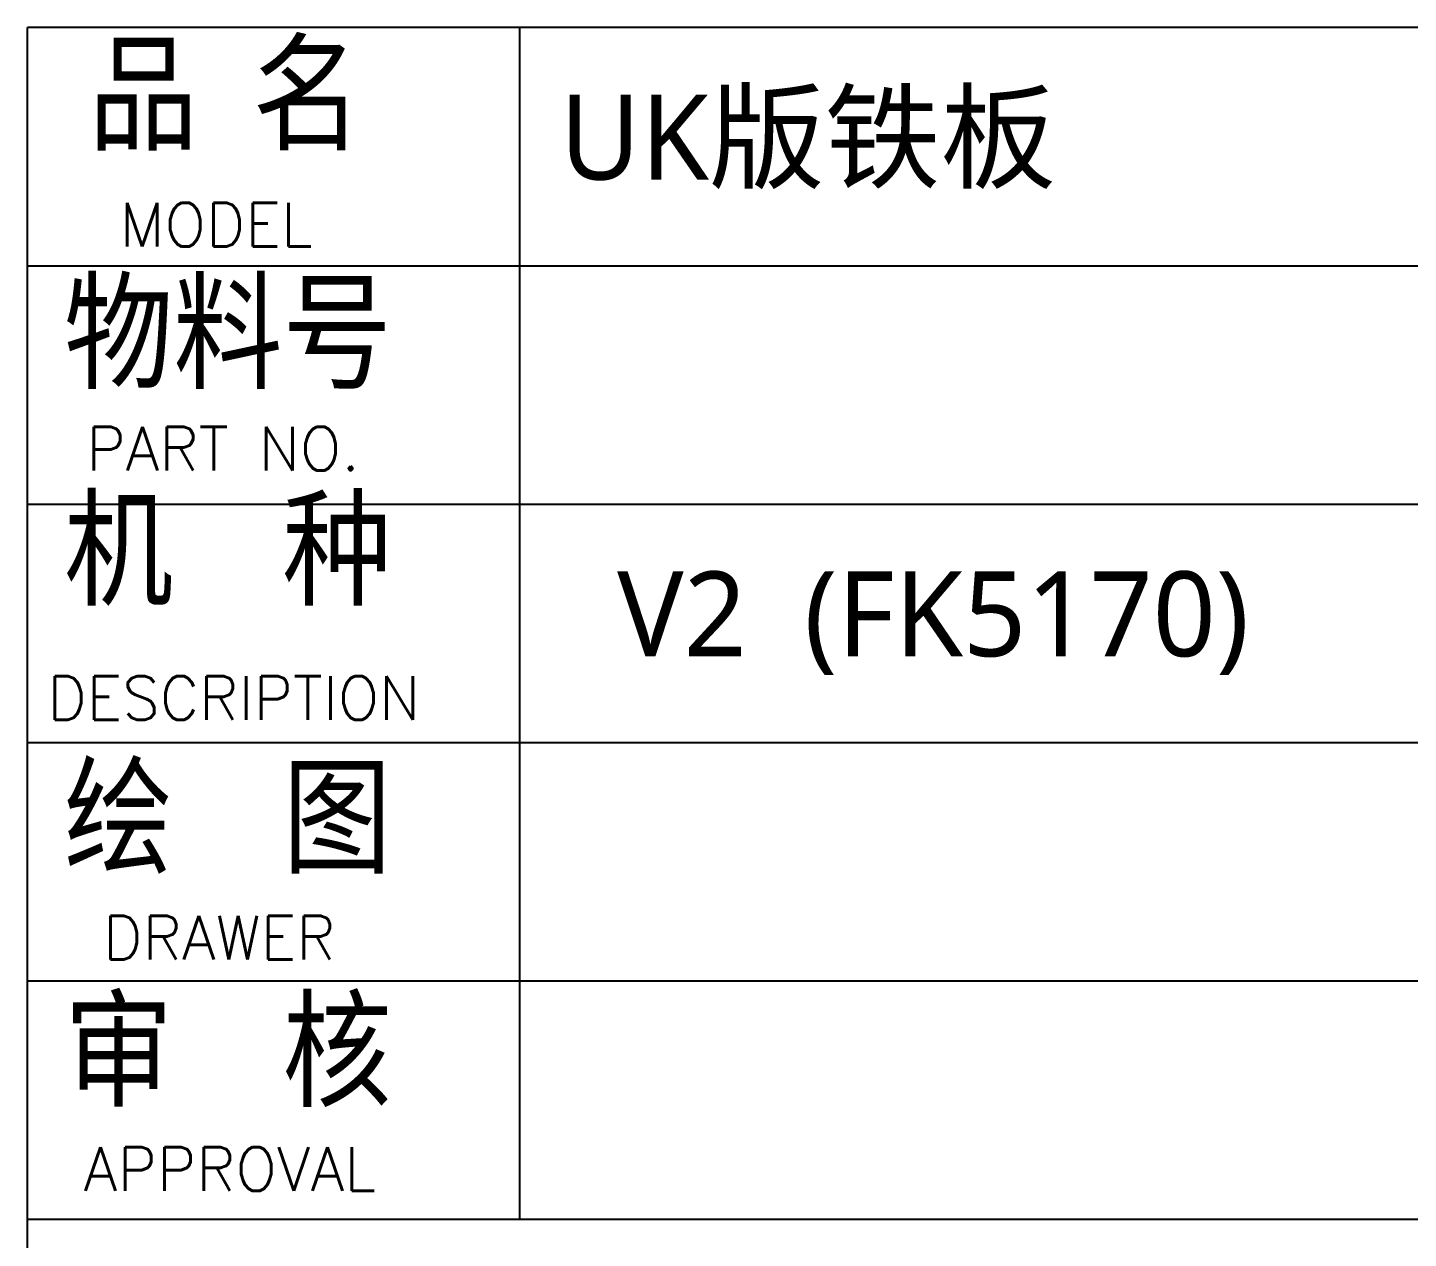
# Model space of a CAD drawing. Header units: millimetres. Extents: x 1828 to 4232, y -172 to 1484.
# Drawn here: x 2213.4 to 2294.8, y 465.9 to 537.3 of the extents above; entities that cross this region are included whole.
import ezdxf

# ---------------------------------------------------------------- set-up
doc = ezdxf.new("R2010")
doc.units = ezdxf.units.MM
doc.header["$LTSCALE"] = 30.734
doc.layers.get('0').update_dxf_attribs({"linetype": 'CONTINUOUS'})
doc.styles.add('ROMANC', font='romanc.shx', dxfattribs={"bigfont": 'gbcbig.shx'})
doc.styles.get("Standard").update_dxf_attribs({"font": 'txt', "width": 0.85})
doc.styles.add('图框文字', font='romans.shx')

msp = doc.modelspace()

# ---------------------------------------------------------------- linework, layer by layer
at = {"lineweight": 25}
for p, q in [((2213.391, 433.552), (2213.391, 537.266)), ((2524.437, 537.266), (2213.391, 537.266)), ((2242.377, 537.266), (2242.377, 467.018)), ((2524.437, 523.216), (2213.391, 523.216)), ((2524.437, 509.167), (2213.391, 509.167)), ((2524.437, 495.117), (2213.391, 495.117)), ((2430.408, 481.067), (2213.391, 481.067)), ((2430.408, 467.018), (2213.391, 467.018))]:
    msp.add_line(p, q, dxfattribs=at)

# ---------------------------------------------------------------- texts
at = {"lineweight": 25, "style": '图框文字'}
for s, height, p in [('MODEL', 2.5773, (2218.819, 524.37)), ('PART NO.', 2.5773, (2216.852, 511.167)), ('DESCRIPTION', 2.57727, (2214.555, 496.47)), ('DRAWER', 2.5773, (2217.844, 482.344)), ('APPROVAL', 2.5773, (2216.701, 468.707))]:
    msp.add_text(s, height=height, dxfattribs=at).set_placement(p)
at = {"color": 7, "char_height": 5.55827, "width": 24.23115, "attachment_point": 1}
for s, insert in [('{\\fSimSun|b0|i0|c134|p54;品 名}', (2216.988, 536.183)), ('{\\fSimSun|b0|i0|c134|p54;物料号}', (2215.531, 522.132)), ('{\\fSimSun|b0|i0|c134|p54;机  种}', (2215.531, 509.347)), ('{\\fSimSun|b0|i0|c134|p54;绘  图}', (2215.531, 493.563)), ('{\\fSimSun|b0|i0|c134|p54;审  核}', (2215.531, 479.818))]:
    msp.add_mtext(s, dxfattribs=dict(at, insert=insert))
at = {"color": 7, "linetype": 'Continuous', "char_height": 5, "attachment_point": 1, "style": 'ROMANC'}
for s, insert in [('{\\fMicrosoft YaHei|b0|i0|c134|p34;\\C256;UK版铁板}', (2244.757, 533.312)), ('{\\fMicrosoft YaHei|b0|i0|c134|p34;\\C256;  V2  (FK5170)}', (2244.757, 505.213))]:
    msp.add_mtext(s, dxfattribs=dict(at, insert=insert))

doc.saveas('drawing.dxf')
